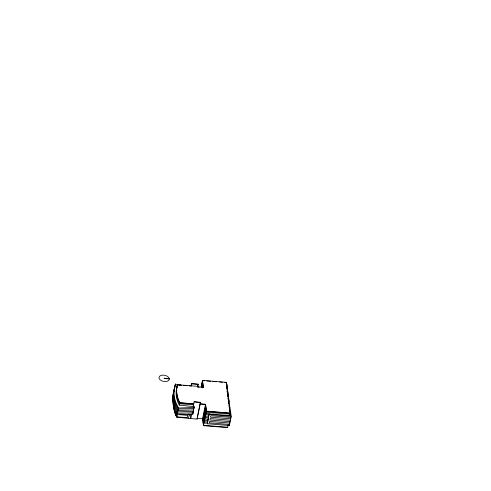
<?xml version="1.0" encoding="UTF-8"?>
<svg xmlns="http://www.w3.org/2000/svg" width="491" height="491" viewBox="0 0 491 491"><rect width="100%" height="100%" fill="white"/><g stroke="black" fill="none" stroke-linecap="round" stroke-linejoin="round"><path stroke-width="0.74" d="M181.289 385.251L175.41 384.115L174.317 389.431L175.422 384.122M199.193 387.172L197.818 387.061L197.799 386.349L177.441 384.705L176.932 387.184A60.246 36.003 11.6 0 0 179.252 405.149L194.117 406.591L192.853 414.201L177.11 414.76L175.054 410.464A62.879 37.58 11.6 0 1 173.047 394.899L174.041 390.848M177.11 414.76L178.503 408.033L176.435 403.731A62.879 37.58 11.6 0 1 174.428 388.172M179.252 405.149L179.761 402.669A60.246 36.003 11.6 0 1 177.441 384.705M191.33 385.834L191.785 383.6L198.174 384.115L197.799 386.349M191.785 383.6L191.367 386.043L189.164 385.871M188.532 418.136L189.084 415.441L190.858 415.589L190.305 418.277M193.251 406.523L194.135 401.81L200.524 402.325L197.167 419.075L190.784 418.565L191.736 413.913M197.56 387.117L198.02 384.864M193.031 411.906L192.853 414.201M194.117 406.591L194.013 408.537L178.282 409.095L176.22 404.793A62.879 37.58 11.6 0 1 174.207 389.234M201.163 386.773L202.47 380.396L226.333 382.317L230.304 413.072L229.794 415.546L205.932 413.625L205.189 407.843L205.477 406.425L206.226 412.207L230.083 414.134M201.255 387.338L203.36 387.289L202.47 380.396M197.167 419.075L197.364 416.902M197.658 415.472L199.862 404.737M200.524 402.325L200.119 404.308L200.052 403.811L205.551 404.253L206.441 411.145L203.464 425.666L227.591 427.606L228.143 424.918M203.464 425.666L202.574 418.774L205.551 404.253M207.325 423.751L209.129 413.882L207.325 423.751L229.322 425.525L231.212 416.319L230.617 411.697M226.333 382.317L226.308 384.883M227.155 391.339L227.664 388.866L227.069 384.244M229.806 410.942L230.058 407.407A9.894 5.91 11.6 0 0 229.444 406.112A11.704 6.997 11.6 0 1 229.082 405.48M175.41 384.115L173.918 390.652A62.879 37.58 11.6 0 0 175.925 406.21L177.981 410.513L193.724 409.954M174.606 388.013L173.335 393.487A62.879 37.58 11.6 0 0 175.342 409.046L177.398 413.348L193.141 412.784M228.567 402.344L228.849 401.712A6.125 3.664 11.6 0 0 228.468 398.772L228.014 398.078M178.491 408.033L194.233 407.475M204.667 380.789L202.427 380.611L203.317 387.503M206.901 380.973L210.633 381.268M212.867 381.452L216.599 381.752M219.581 381.992L222.564 382.231M224.798 382.409L226.29 382.532L230.261 413.281L206.398 411.36L205.508 404.467L200.009 404.025M169.235 378.598L164.104 378.187L164.147 378.506L169.278 378.917M191.821 383.852L198.204 384.367M181.075 385.214L177.398 384.919A60.246 36.003 11.6 0 0 179.718 402.884L193.687 404.007M183.278 385.392L186.954 385.693M197.861 386.847L203.36 387.289M200.555 402.577L194.135 401.81M179.761 402.669L193.73 403.798M193.515 404.86L179.54 403.731A60.246 36.003 11.6 0 1 177.22 385.773M206.441 411.145L230.304 413.072M209.215 414.545L231.212 416.319M208.908 414.944L205.717 414.686L204.968 408.905L204.679 410.323L205.422 416.104L208.62 416.362M230.991 417.381L210.768 415.754L210.479 417.166L230.702 418.798L230.531 417.479M188.102 414.14L191.109 414.386M179.565 414.674L187.752 415.337L187.274 417.675L176.852 416.834A60.246 36.003 11.6 0 1 173.771 406.204M208.325 417.78L205.134 417.522L204.385 411.734L204.096 413.152L204.845 418.94L208.037 419.197M230.414 420.216L210.185 418.584L209.896 420.001L230.119 421.634M197.075 418.332L202.574 418.774M207.748 420.609L204.551 420.351L203.808 414.57L203.513 415.987L204.262 421.769L207.454 422.027M229.536 424.463L209.313 422.837L209.608 421.419L229.831 423.046L229.659 421.726M207.785 423.279L204.017 422.972L203.268 417.19L202.789 419.529L203.538 425.31L227.664 427.256M228.039 391.744L228.223 393.156A9.894 5.91 11.6 0 1 227.928 394.377A11.704 6.997 11.6 0 0 227.579 395.869M227.106 387.282L227.45 389.928M230.567 414.079L230.739 415.398M226.603 387.129L226.793 388.633M227.081 390.879L227.278 392.383M227.566 394.629L227.763 396.133M228.051 398.379L228.247 399.883M228.536 402.129L228.732 403.633M229.021 405.879L229.211 407.383M229.506 409.629L229.696 411.133M229.622 414.226L229.794 415.546M229.15 424.206L229.322 425.525M202.255 381.458L203.004 387.246M201.967 382.876L202.617 387.939M201.746 383.937L202.212 387.552M201.457 385.355L201.733 387.522M193.319 410.488L193.436 411.372L177.699 411.931L175.637 407.628A62.879 37.58 11.6 0 1 173.63 392.07M190.784 418.565L176.778 417.19A60.246 36.003 11.6 0 1 173.704 406.554A60.675 36.26 11.6 0 0 176.778 417.19L177.331 414.496A60.246 36.003 11.6 0 1 176.171 411.967M227.597 395.728A11.704 6.997 11.6 0 1 227.707 395.439A9.894 5.91 11.6 0 0 228.002 394.279L227.707 395.697A9.894 5.91 11.6 0 1 227.683 395.93M228.843 400.963A6.125 3.664 11.6 0 1 228.634 402.78M228.554 402.381A6.125 3.664 11.6 0 1 228.61 403.504M169.272 378.757L169.174 378.334A5.235 3.13 11.6 0 0 161.011 375.412A5.235 3.13 11.6 0 0 161.711 380.832A5.235 3.13 11.6 0 0 169.285 379.175L169.272 378.757"/></g></svg>
